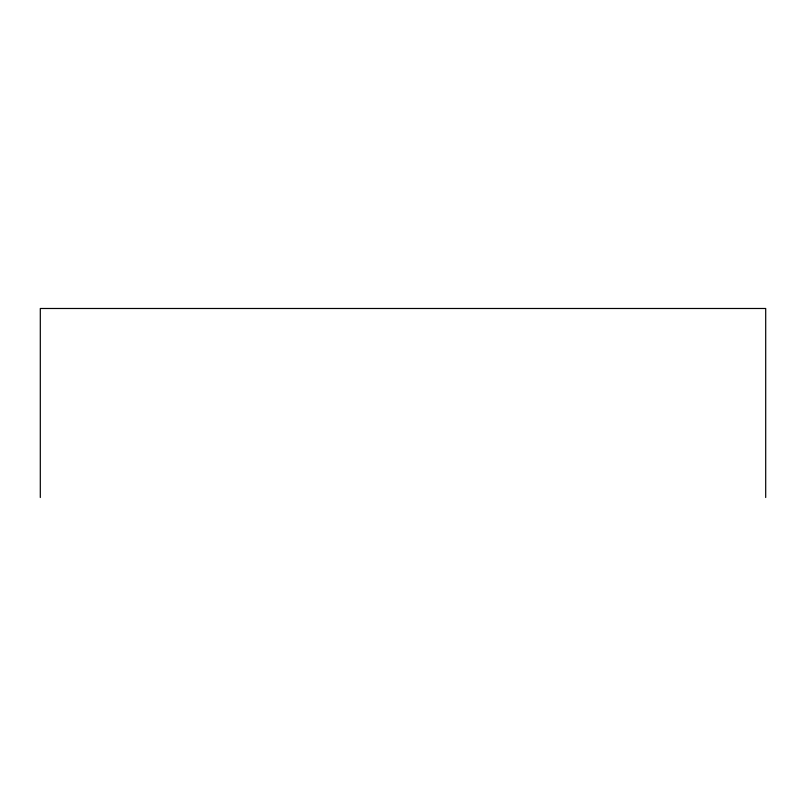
<?xml version="1.0" encoding="UTF-8"?>
<svg xmlns="http://www.w3.org/2000/svg" width="806" height="806" viewBox="0 0 806 806"><rect width="100%" height="100%" fill="white"/><g stroke="black" fill="none" stroke-linecap="round" stroke-linejoin="round"><path stroke-width="1.21" d="M765.7 497.514L765.7 308.486L40.3 308.486L40.3 497.514"/></g></svg>
